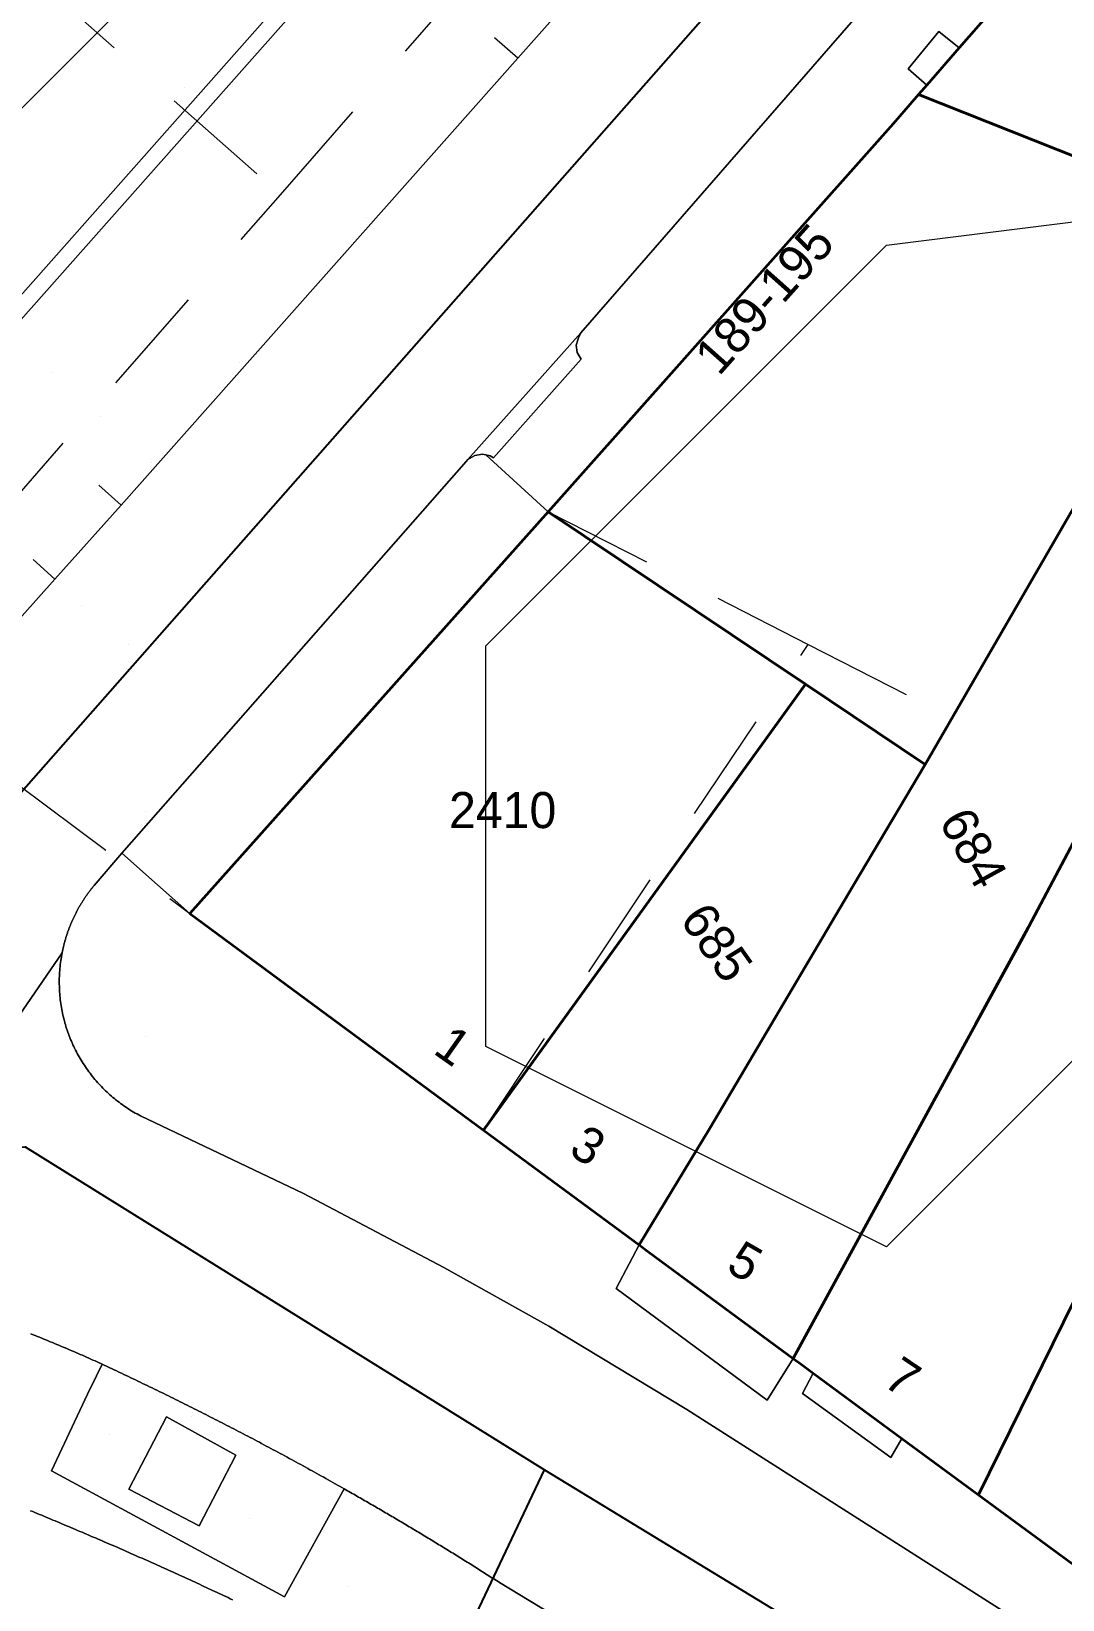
# Model space of a CAD drawing. Header units: metres. Extents: x 0 to 105485, y 0 to 425721.
# Drawn here: x 105251.16 to 105276.9, y 425633.7 to 425672.83 of the extents above; entities that cross this region are included whole.
import ezdxf
from ezdxf.enums import TextEntityAlignment as Align

# ---------------------------------------------------------------- set-up
doc = ezdxf.new("R2010")
doc.units = ezdxf.units.M
doc.header["$MEASUREMENT"] = 0
doc.linetypes.add('KG-PERCEEL-SO', pattern=[19, 5.5, -4, 5.5, -4])
for name, color, linetype, lineweight in [('B-XX-GK-KADEMUUR-G', 150, 'Continuous', 18), ('B-XX-GR-BEPLANTING_CULTUUR_VASTE PLANTENVAK-G', 90, 'Continuous', 18), ('B-XX-GR-BOOM-G', 90, 'Continuous', 13), ('B-XX-GR-STRUIK-G', 90, 'Continuous', 13), ('B-XX-IE-AFVAL APART PLAATS-G', 7, 'Continuous', 18), ('B-XX-IE-MEUBILAIR-G', 7, 'Continuous', 18), ('B-XX-IE-MEUBILAIR_WATERWEGMEUBILAIR-G', 150, 'Continuous', 18), ('B-XX-KG-GRENS_PERCEEL-G', 150, 'KG-PERCEEL-SO', 18), ('B-XX-KG-GRENS_PERCEEL-T', 150, 'KG-PERCEEL-SO', 18), ('B-XX-OG-BEBOUWING-G', 7, 'Continuous', 35), ('B-XX-OG-BEBOUWING_HUISNUMMER-T', 7, 'Continuous', 18), ('B-XX-OG-BEBOUWING_TRAP-G', 7, 'Continuous', 18), ('B-XX-OG-GRENS-G', 7, 'Continuous', 18), ('B-XX-OG-WATER_HAVEN-G', 170, 'Continuous', 18), ('B-XX-VH-GESLOTENVERHARDING-G', 10, 'Continuous', 18), ('B-XX-VH-GESLOTENVERHARDING_BETON-G', 10, 'Continuous', 18), ('B-XX-VH-OPENVERHARDING-G', 90, 'Continuous', 18), ('B-XX-VH-OPENVERHARDING_SIERBESTRATING-G', 90, 'Continuous', 18), ('B-XX-VW-MARKERING-G', 7, 'Continuous', 18)]:
    doc.layers.add(name, color=color, linetype=linetype, lineweight=lineweight)
doc.layers.add('GIS-WEGVAKKEN', color=2, linetype='Continuous')

msp = doc.modelspace()

# ---------------------------------------------------------------- linework, layer by layer
at = {"layer": 'B-XX-GK-KADEMUUR-G', "ltscale": 0.5}
msp.add_lwpolyline([(105289.9330904716, 425710), (105282.355, 425701.46), (105280.942, 425700), (105258.198, 425674.485), (105256.995, 425673.131), (105244.569, 425659.112), (105244.325, 425658.614), (105244.661, 425658.39), (105244.819, 425658.712), (105244.904, 425658.887), (105246.421, 425660.598), (105249.522, 425664.097), (105259.66, 425675.52), (105281.234, 425699.727), (105282.075, 425700.596), (105282.648, 425701.188), (105284.408, 425703.172), (105290.4667001304, 425710)], close=True, dxfattribs=at)
at = {"layer": 'B-XX-GR-BEPLANTING_CULTUUR_VASTE PLANTENVAK-G', "ltscale": 0.5}
for points in [[(105266.629, 425631.827), (105262.844, 425634.124), (105262.844, 425634.124), (105262.8054781278, 425634.1486658605), (105262.7669428269, 425634.1733107363), (105262.7283941089, 425634.19793462), (105262.689831985, 425634.2225375043), (105262.6512564668, 425634.2471193819), (105262.6126675657, 425634.2716802455), (105262.5740652931, 425634.296220088), (105262.5354496605, 425634.3207389018), (105262.4968206794, 425634.3452366799), (105262.4581783612, 425634.3697134149), (105262.4195227173, 425634.3941690995), (105262.3808537593, 425634.4186037265), (105262.3421714986, 425634.4430172887), (105262.3034759467, 425634.4674097789), (105262.264767115, 425634.4917811897), (105262.2260450151, 425634.516131514), (105262.1873096585, 425634.5404607445), (105262.1485610565, 425634.564768874), (105262.1097992208, 425634.5890558953), (105262.0710241628, 425634.6133218013), (105262.032235894, 425634.6375665845), (105261.9934344259, 425634.6617902381), (105261.9546197701, 425634.6859927546), (105261.915791938, 425634.710174127), (105261.8769509412, 425634.734334348), (105261.8380967912, 425634.7584734105), (105261.7992294996, 425634.7825913074), (105261.7603490777, 425634.8066880315), (105261.7214555372, 425634.8307635755), (105261.6825488897, 425634.8548179326), (105261.6436291466, 425634.8788510953), (105261.6046963196, 425634.9028630567), (105261.56575042, 425634.9268538096), (105261.5267914596, 425634.9508233469), (105261.4878194499, 425634.9747716614), (105261.4488344024, 425634.9986987461), (105261.4098363287, 425635.0226045939), (105261.3708252403, 425635.0464891977), (105261.3318011489, 425635.0703525504), (105261.292764066, 425635.0941946449), (105261.2537140032, 425635.1180154741), (105261.214650972, 425635.1418150311), (105261.1755749841, 425635.1655933086), (105261.1364860511, 425635.1893502998), (105261.0973841845, 425635.2130859974), (105261.058269396, 425635.2368003945), (105261.0191416971, 425635.2604934841), (105260.9800010994, 425635.284165259), (105260.9408476147, 425635.3078157125), (105260.9016812544, 425635.3314448372), (105260.8625020303, 425635.3550526263), (105260.8233099538, 425635.3786390728), (105260.7841050368, 425635.4022041697), (105260.7448872906, 425635.4257479099), (105260.7056567272, 425635.4492702865), (105260.666413358, 425635.4727712926), (105260.6271571946, 425635.496250921), (105260.5878882488, 425635.519709165), (105260.5486065322, 425635.5431460175), (105260.5093120565, 425635.5665614715), (105260.4700048332, 425635.5899555202), (105260.4306848741, 425635.6133281565), (105260.3913521908, 425635.6366793736), (105260.3520067951, 425635.6600091645), (105260.3126486984, 425635.6833175223), (105260.2732779127, 425635.7066044401), (105260.2338944494, 425635.729869911), (105260.1944983204, 425635.7531139281), (105260.1550895372, 425635.7763364843), (105260.1156681116, 425635.7995375731), (105260.0762340553, 425635.8227171873), (105260.03678738, 425635.8458753202), (105259.9973280973, 425635.8690119648), (105259.957856219, 425635.8921271143), (105259.9183717568, 425635.9152207619), (105259.8788747224, 425635.9382929007), (105259.8393651276, 425635.9613435238), (105259.7998429839, 425635.9843726244), (105259.7603083033, 425636.0073801957), (105259.7207610973, 425636.0303662309), (105259.6812013777, 425636.053330723), (105259.6416291563, 425636.0762736654), (105259.6020444448, 425636.0991950512), (105259.5624472549, 425636.1220948737), (105259.5228375984, 425636.1449731259), (105259.4832154871, 425636.1678298013), (105259.4435809326, 425636.1906648928), (105259.4039339468, 425636.2134783939), (105259.3642745414, 425636.2362702975), (105259.3246027282, 425636.2590405973), (105259.2849185189, 425636.2817892862), (105259.2452219254, 425636.3045163575), (105259.2055129593, 425636.3272218045), (105259.1657916325, 425636.3499056206), (105259.1260579567, 425636.3725677988), (105259.0863119438, 425636.3952083326), (105259.0465536055, 425636.4178272152), (105259.0067829536, 425636.4404244399), (105258.967, 425636.463), (105258.967, 425636.463), (105257.478, 425633.772), (105251.663, 425636.91), (105252.557, 425638.826), (105252.558, 425638.828), (105252.784, 425639.283), (105252.928, 425639.572), (105252.907, 425639.582), (105252.907, 425639.582), (105252.854252398, 425639.6060414774), (105252.8014660595, 425639.6299977839), (105252.7486411221, 425639.6538688571), (105252.6957777234, 425639.677654635), (105252.6428760011, 425639.7013550555), (105252.5899360931, 425639.7249700568), (105252.5369581372, 425639.7484995775), (105252.4839422715, 425639.7719435562), (105252.4308886341, 425639.7953019319), (105252.3777973633, 425639.8185746437), (105252.3246685973, 425639.8417616309), (105252.2715024746, 425639.8648628332), (105252.2182991337, 425639.8878781903), (105252.1650587131, 425639.9108076425), (105252.1117813517, 425639.9336511297), (105252.0584671882, 425639.9564085926), (105252.0051163614, 425639.9790799719), (105251.9517290105, 425640.0016652085), (105251.8983052745, 425640.0241642435), (105251.8448452925, 425640.0465770185), (105251.7913492039, 425640.0689034749), (105251.737817148, 425640.0911435545), (105251.6842492643, 425640.1132971995), (105251.6306456923, 425640.1353643521), (105251.5770065718, 425640.1573449549), (105251.5233320424, 425640.1792389505), (105251.469622244, 425640.201046282), (105251.4158773164, 425640.2227668925), (105251.3620973999, 425640.2444007255), (105251.3082826344, 425640.2659477245), (105251.2544331601, 425640.2874078334), (105251.2005491174, 425640.3087809963), (105251.1466306467, 425640.3300671576)], [(105251.1369544963, 425635.9184376069), (105251.1931012375, 425635.8953712438), (105251.249231171, 425635.8722640105), (105251.3053442669, 425635.8491159194), (105251.3614404955, 425635.8259269826), (105251.4175198272, 425635.8026972125), (105251.4735822321, 425635.7794266214), (105251.5296276806, 425635.7561152216), (105251.585656143, 425635.7327630254), (105251.6416675895, 425635.7093700454), (105251.6976619905, 425635.6859362937), (105251.7536393162, 425635.662461783), (105251.8095995372, 425635.6389465256), (105251.8655426236, 425635.6153905339), (105251.9214685457, 425635.5917938205), (105251.9773772741, 425635.5681563979), (105252.033268779, 425635.5444782785), (105252.0891430309, 425635.5207594751), (105252.145, 425635.497), (105252.145, 425635.497), (105252.2007580129, 425635.4735596375), (105252.2565016419, 425635.4500850891), (105252.3122308659, 425635.4265763634), (105252.367945664, 425635.4030334691), (105252.4236460154, 425635.3794564154), (105252.4793318988, 425635.355845211), (105252.5350032936, 425635.3321998647), (105252.5906601787, 425635.3085203855), (105252.6463025333, 425635.2848067823), (105252.7019303363, 425635.2610590639), (105252.7575435669, 425635.2372772394), (105252.8131422042, 425635.2134613177), (105252.8687262273, 425635.1896113076), (105252.9242956152, 425635.1657272183), (105252.979850347, 425635.1418090586), (105253.035390402, 425635.1178568375), (105253.0909157591, 425635.0938705641), (105253.1464263976, 425635.0698502474), (105253.2019222965, 425635.0457958964), (105253.257403435, 425635.0217075202), (105253.3128697922, 425634.9975851278), (105253.3683213472, 425634.9734287282), (105253.4237580793, 425634.9492383306), (105253.4791799675, 425634.9250139442), (105253.5345869911, 425634.9007555778), (105253.5899791291, 425634.8764632408), (105253.6453563608, 425634.8521369422), (105253.7007186654, 425634.8277766911), (105253.756066022, 425634.8033824969), (105253.8113984098, 425634.7789543684), (105253.866715808, 425634.7544923152), (105253.9220181958, 425634.7299963462), (105253.9773055525, 425634.7054664706), (105254.0325778571, 425634.6809026978), (105254.0878350891, 425634.656305037), (105254.1430772274, 425634.6316734974), (105254.1983042515, 425634.6070080883), (105254.2535161405, 425634.5823088189), (105254.3087128737, 425634.5575756985), (105254.3638944303, 425634.5328087364), (105254.4190607896, 425634.5080079421), (105254.4742119307, 425634.4831733246), (105254.5293478331, 425634.4583048935), (105254.5844684759, 425634.4334026581), (105254.6395738385, 425634.4084666277), (105254.6946639001, 425634.3834968116), (105254.7497386399, 425634.3584932194), (105254.8047980374, 425634.3334558603), (105254.8598420717, 425634.3083847438), (105254.9148707222, 425634.2832798794), (105254.9698839683, 425634.2581412764), (105255.0248817891, 425634.2329689443), (105255.0798641641, 425634.2077628927), (105255.1348310725, 425634.182523131), (105255.1897824937, 425634.1572496685), (105255.244718407, 425634.1319425149), (105255.2996387918, 425634.1066016797), (105255.3545436275, 425634.0812271724), (105255.4094328933, 425634.0558190026), (105255.4643065686, 425634.0303771797), (105255.5191646329, 425634.0049017134), (105255.5740070654, 425633.9793926132), (105255.6288338456, 425633.9538498888), (105255.6836449528, 425633.9282735497), (105255.7384403665, 425633.9026636056), (105255.793220066, 425633.877020066), (105255.8479840307, 425633.8513429407), (105255.90273224, 425633.8256322392), (105255.9574646734, 425633.7998879713), (105256.0121813104, 425633.7741101467), (105256.0668821301, 425633.7482987749), (105256.1215671122, 425633.7224538658), (105256.1762362361, 425633.696575429)]]:
    msp.add_lwpolyline(points, dxfattribs=at)
at = {"layer": 'B-XX-GR-BOOM-G', "color": 0, "true_color": 0x604a38}
msp.add_polyline3d([(105259.068, 425634.022, 2.625517683384031), (105259.068, 425634.022, 5.42551768338403)], dxfattribs=at)
at = {"layer": 'B-XX-GR-STRUIK-G', "ltscale": 0.5}
msp.add_lwpolyline([(105270.674, 425639.348), (105270.403, 425638.841), (105272.609, 425637.242), (105272.884, 425637.721)], close=True, dxfattribs=at)
at = {"layer": 'B-XX-IE-AFVAL APART PLAATS-G', "color": 0, "true_color": 0x604a38}
for points in [[(105253.1, 425637.831, 2.673328623469302), (105253.1, 425637.831, 4.173328623469303)], [(105256.599, 425635.734, 2.643743861964212), (105256.599, 425635.734, 4.143743861964212)]]:
    msp.add_polyline3d(points, dxfattribs=at)
at = {"layer": 'B-XX-IE-MEUBILAIR-G', "color": 0, "true_color": 0x604a38}
for points in [[(105262.649, 425671.703, 2.532031555658448), (105262.649, 425671.703, 5.532031555658448)], [(105261.706, 425670.617, 2.510496952041275), (105261.706, 425670.617, 5.510496952041276)], [(105260.596, 425669.337, 2.511191893973801), (105260.596, 425669.337, 5.511191893973801)], [(105270.839, 425668.607, 2.622621952645672), (105270.839, 425668.607, 4.122621952645672)], [(105259.524, 425668.187, 2.512731505262627), (105259.524, 425668.187, 5.512731505262627)], [(105258.516, 425666.983, 2.516273693729103), (105258.516, 425666.983, 5.516273693729103)], [(105257.426, 425665.797, 2.524992562508705), (105257.426, 425665.797, 5.524992562508705)], [(105256.365, 425664.564, 2.51632738053935), (105256.365, 425664.564, 5.51632738053935)], [(105251.666, 425664.318, 2.467602035316652), (105251.666, 425664.318, 5.467602035316652)], [(105255.315, 425663.37, 2.52488719242031), (105255.315, 425663.37, 5.52488719242031)], [(105252.891, 425663.231, 2.513817956887622), (105252.891, 425663.231, 5.513817956887623)], [(105254.165, 425662.07, 2.551731436665693), (105254.165, 425662.07, 5.551731436665692)], [(105261.855, 425661.926, 2.523812154567681), (105261.855, 425661.926, 4.023812154567681)], [(105252.411, 425658.514, 2.596123711131101), (105252.411, 425658.514, 4.096123711131101)], [(105253.586, 425657.538, 2.577565983057744), (105253.586, 425657.538, 4.077565983057744)], [(105254.013, 425653.356, 2.57387369863204), (105254.013, 425653.356, 4.07387369863204)], [(105253.5, 425652.402, 2.581084570010453), (105253.5, 425652.402, 4.081084570010454)], [(105254.005, 425647.75, 2.599573831955661), (105254.005, 425647.75, 4.099573831955661)], [(105257.7, 425643.966, 2.504227653678706), (105257.7, 425643.966, 4.004227653678706)], [(105252.717, 425639.21, 2.671740595338803), (105252.717, 425639.21, 5.671740595338804)], [(105255.151, 425638.261, 2.602848932492547), (105255.151, 425638.261, 4.102848932492547)], [(105270.2, 425636.713, 2.484039722410246), (105270.2, 425636.713, 3.984039722410246)], [(105258.516, 425635.859, 2.603185115604429), (105258.516, 425635.859, 5.603185115604429)]]:
    msp.add_polyline3d(points, dxfattribs=at)
at = {"layer": 'B-XX-IE-MEUBILAIR_WATERWEGMEUBILAIR-G', "color": 0, "true_color": 0x604a38}
for points in [[(105256.311, 425671.82, 2.384455824131441), (105256.311, 425671.82, 3.884455824131441)], [(105254.974, 425671.422, 2.40457537930501), (105254.974, 425671.422, 3.90457537930501)]]:
    msp.add_polyline3d(points, dxfattribs=at)
at = {"layer": 'B-XX-KG-GRENS_PERCEEL-G', "ltscale": 0.5, "flags": 128}
for points in [[(105261.321, 425673.276), (105249.868, 425683.417), (105245.781, 425679.003), (105257.374, 425668.757)], [(105264.06, 425660.847), (105271.46, 425669.146), (105276.181, 425674.552), (105282.257, 425681.341)], [(105257.374, 425668.757), (105261.321, 425673.276)], [(105247.02, 425656.904), (105257.374, 425668.757)], [(105274.148, 425655.698), (105279.857, 425665.583), (105281.203, 425664.939)], [(105270.171, 425639.718), (105278.165, 425654.431), (105283.206, 425664.002)], [(105274.795, 425636.315), (105282.208, 425651.368), (105287.275, 425661.594)], [(105255.115, 425650.817), (105264.06, 425660.847)], [(105264.06, 425660.847), (105270.547, 425657.536)], [(105262.444, 425645.414), (105267.067, 425652.36), (105270.547, 425657.536)], [(105270.547, 425657.536), (105274.148, 425655.698)], [(105247.02, 425656.904), (105255.115, 425650.817)], [(105266.329, 425642.55), (105268.083, 425645.445), (105273.428, 425654.452), (105274.148, 425655.698)], [(105255.115, 425650.817), (105262.444, 425645.414)], [(105262.444, 425645.414), (105266.329, 425642.55)], [(105266.329, 425642.55), (105270.171, 425639.718)], [(105270.171, 425639.718), (105272.732, 425637.83), (105274.795, 425636.315)], [(105274.795, 425636.315), (105279.647, 425632.753)]]:
    msp.add_lwpolyline(points, dxfattribs=at)
at = {"layer": 'B-XX-OG-BEBOUWING-G', "ltscale": 0.5}
for points in [[(105295.909, 425676.257), (105282.257, 425681.341), (105276.181, 425674.552), (105274.316, 425672.417), (105273.51, 425671.493), (105273.304, 425671.257), (105282.521, 425667.6), (105293.933, 425663.079), (105297.38, 425661.712), (105299.691, 425667.545), (105306.738, 425664.753), (105303.908, 425657.609), (105293.251, 425661.832), (105292.996, 425661.136), (105288.183, 425663.508), (105287.275, 425661.594), (105292.031, 425659.103), (105290.352, 425655.548), (105297.356, 425652.536), (105304.114, 425649.108), (105308.348, 425647.203), (105315.623, 425668.916)], [(105273.304, 425671.257), (105272.666, 425670.527), (105264.06, 425660.847), (105270.476, 425656.543), (105273.463, 425654.539), (105279.857, 425665.583), (105281.203, 425664.939), (105282.521, 425667.6)], [(105282.208, 425651.368), (105287.275, 425661.594), (105288.183, 425663.508), (105288.446, 425664.016), (105284.201, 425666.006), (105283.206, 425664.002), (105275.905, 425650.214), (105270.171, 425639.718), (105270.369, 425639.572), (105270.674, 425639.348), (105272.884, 425637.721), (105274.795, 425636.315)], [(105270.171, 425639.718), (105275.905, 425650.214), (105283.206, 425664.002), (105281.203, 425664.939), (105279.857, 425665.583), (105273.463, 425654.539), (105271.679, 425651.523), (105268.083, 425645.445), (105266.329, 425642.55), (105266.573, 425642.37)], [(105270.476, 425656.543), (105264.06, 425660.847), (105255.115, 425650.817), (105262.444, 425645.414)], [(105262.444, 425645.414), (105266.329, 425642.55), (105268.083, 425645.445), (105271.679, 425651.523), (105273.463, 425654.539), (105270.476, 425656.543)], [(105284.511, 425642.9), (105284.452, 425642.93), (105287.202, 425648.879), (105282.208, 425651.368), (105274.795, 425636.315), (105279.647, 425632.753)]]:
    msp.add_lwpolyline(points, close=True, dxfattribs=at)
at = {"layer": 'B-XX-OG-BEBOUWING_TRAP-G', "ltscale": 0.5}
msp.add_lwpolyline([(105273.51, 425671.493), (105274.316, 425672.417), (105273.812, 425672.828), (105273.045, 425671.899)], close=True, dxfattribs=at)
at = {"layer": 'B-XX-OG-GRENS-G'}
for points in [[(105282.5, 425707.5, 2.338525056838989), (105277.5, 425702.5, 0.9482744932174683), (105267.5, 425692.5, 1.976018786430359), (105262.5, 425682.5, 2.065918684005737), (105257.5, 425677.5, 1.333244800567627), (105252.5, 425672.5, 1.452855467796326), (105247.5, 425667.5, 0.946174144744873), (105232.5, 425667.5, 0.7725734710693359), (105227.5, 425672.5, 1.657380223274231), (105222.5, 425677.5, 0.4754563271999359), (105217.5, 425682.5, 0.4130195379257202), (105207.5, 425692.5, 0.3814249932765961), (105202.5, 425702.5, 2.294182300567627)], [(105312.5, 425672.5, 2.707857847213745), (105302.5, 425667.5, 2.751189947128296), (105297.5, 425667.5, 2.661532640457153), (105287.5, 425662.5, 2.693252801895142), (105282.5, 425657.5, 2.771274328231812), (105282.5, 425652.5, 2.674670696258545), (105272.5, 425642.5, 2.78600001335144), (105262.5, 425647.5, 2.763679504394531), (105262.5, 425657.5, 2.643766164779663), (105272.5, 425667.5, 2.6557776927948)]]:
    msp.add_polyline3d(points, close=True, dxfattribs=at)
at = {"layer": 'B-XX-OG-WATER_HAVEN-G', "ltscale": 0.5}
msp.add_lwpolyline([(105249.686, 425609.76), (105245.054, 425616.057), (105238.038, 425625.683), (105237.89, 425625.923), (105238.105, 425627.905), (105238.551, 425632.317), (105238.657, 425633.52), (105239.162, 425639.041), (105239.197, 425639.371), (105239.607, 425642.104), (105238.56, 425642.225), (105238.566, 425642.296), (105238.636, 425643.07), (105239.73, 425642.926), (105240.691, 425649.493), (105241.384, 425654.234), (105241.452, 425654.699), (105244.325, 425658.614), (105244.569, 425659.112), (105256.995, 425673.131), (105258.198, 425674.485), (105280.942, 425700)], dxfattribs=at)
at = {"layer": 'B-XX-VH-GESLOTENVERHARDING-G', "ltscale": 0.5}
for points in [[(105252.928, 425639.572), (105252.784, 425639.283), (105252.558, 425638.828), (105252.557, 425638.826), (105251.663, 425636.91), (105257.478, 425633.772), (105258.967, 425636.463), (105258.967, 425636.463), (105258.9101906031, 425636.495184592), (105258.853356198, 425636.5273250018), (105258.796496819, 425636.5594212098), (105258.7396125007, 425636.5914731967), (105258.6827032773, 425636.6234809433), (105258.6257691833, 425636.6554444299), (105258.568810253, 425636.6873636374), (105258.511826521, 425636.7192385464), (105258.4548180216, 425636.7510691378), (105258.3977847894, 425636.7828553921), (105258.3407268588, 425636.8145972902), (105258.2836442644, 425636.846294813), (105258.2265370405, 425636.8779479413), (105258.1694052218, 425636.9095566559), (105258.1122488428, 425636.9411209376), (105258.0550679381, 425636.9726407676), (105257.9978625422, 425637.0041161265), (105257.9406326897, 425637.0355469956), (105257.8833784153, 425637.0669333556), (105257.8260997534, 425637.0982751877), (105257.7687967389, 425637.1295724729), (105257.7114694062, 425637.1608251924), (105257.6541177901, 425637.1920333271), (105257.5967419252, 425637.2231968582), (105257.5393418463, 425637.254315767), (105257.481917588, 425637.2853900345), (105257.424469185, 425637.3164196419), (105257.3669966722, 425637.3474045707), (105257.3095000841, 425637.3783448019), (105257.2519794557, 425637.4092403168), (105257.1944348216, 425637.4400910969), (105257.1368662167, 425637.4708971235), (105257.0792736757, 425637.5016583779), (105257.0216572336, 425637.5323748415), (105256.9640169251, 425637.5630464957), (105256.906352785, 425637.5936733221), (105256.8486648483, 425637.6242553021), (105256.7909531498, 425637.6547924171), (105256.7332177244, 425637.6852846489), (105256.675458607, 425637.7157319788), (105256.6176758325, 425637.7461343885), (105256.5598694359, 425637.7764918597), (105256.5020394521, 425637.8068043739), (105256.4441859161, 425637.8370719128), (105256.3863088629, 425637.8672944583), (105256.3284083274, 425637.8974719918), (105256.2704843446, 425637.9276044953), (105256.2125369497, 425637.9576919505), (105256.1545661776, 425637.9877343392), (105256.0965720632, 425638.0177316433), (105256.0385546419, 425638.0476838446), (105255.9805139485, 425638.0775909249), (105255.9224500183, 425638.1074528663), (105255.8643628862, 425638.1372696507), (105255.8062525874, 425638.1670412601), (105255.7481191571, 425638.1967676763), (105255.6899626304, 425638.2264488815), (105255.6317830425, 425638.2560848577), (105255.5735804285, 425638.2856755871), (105255.5153548236, 425638.3152210517), (105255.457106263, 425638.3447212337), (105255.398834782, 425638.3741761151), (105255.3405404157, 425638.4035856783), (105255.2822231995, 425638.4329499053), (105255.2238831685, 425638.4622687786), (105255.1655203581, 425638.4915422803), (105255.1071348035, 425638.5207703928), (105255.04872654, 425638.5499530983), (105254.990295603, 425638.5790903793), (105254.9318420278, 425638.6081822181), (105254.8733658497, 425638.6372285971), (105254.814867104, 425638.6662294988), (105254.7563458262, 425638.6951849057), (105254.6978020516, 425638.7240948001), (105254.6392358156, 425638.7529591647), (105254.5806471536, 425638.7817779821), (105254.5220361011, 425638.8105512346), (105254.4634026935, 425638.8392789051), (105254.4047469662, 425638.8679609761), (105254.3460689547, 425638.8965974303), (105254.2873686944, 425638.9251882503), (105254.2286462209, 425638.9537334189), (105254.1699015697, 425638.9822329187), (105254.1111347762, 425639.0106867327), (105254.0523458761, 425639.0390948435), (105253.9935349048, 425639.0674572341), (105253.9347018979, 425639.0957738872), (105253.875846891, 425639.1240447858), (105253.8169699197, 425639.1522699127), (105253.7580710195, 425639.1804492509), (105253.6991502261, 425639.2085827833), (105253.640207575, 425639.2366704929), (105253.581243102, 425639.2647123629), (105253.5222568427, 425639.292708376), (105253.4632488328, 425639.3206585155), (105253.4042191078, 425639.3485627646), (105253.3451677036, 425639.3764211062), (105253.2860946557, 425639.4042335237), (105253.227, 425639.432), (105253.227, 425639.432)], [(105255.348, 425635.543), (105253.591, 425636.455), (105254.53, 425638.262), (105256.261, 425637.301)]]:
    msp.add_lwpolyline(points, close=True, dxfattribs=at)
at = {"layer": 'B-XX-VH-GESLOTENVERHARDING_BETON-G', "ltscale": 0.5}
for points in [[(105266.573, 425642.37), (105266.329, 425642.55), (105265.751, 425641.465), (105269.527, 425638.678), (105270.171, 425639.718)], [(105255.348, 425635.543), (105256.261, 425637.301), (105254.53, 425638.262), (105253.591, 425636.455)]]:
    msp.add_lwpolyline(points, close=True, dxfattribs=at)
at = {"layer": 'B-XX-VH-OPENVERHARDING-G', "ltscale": 0.5}
for points in [[(105281.234, 425699.727), (105259.66, 425675.52), (105249.522, 425664.097), (105246.421, 425660.598), (105244.904, 425658.887), (105244.819, 425658.712), (105245.309, 425658.269), (105248.197, 425655.663), (105248.272, 425655.494), (105248.269, 425655.311), (105248.194, 425655.155), (105250.109, 425657.334), (105251.747, 425659.164), (105253.396, 425661.007), (105263.302, 425672.164), (105264.89, 425673.96), (105266.586, 425675.877), (105268.141, 425677.636), (105269.809, 425679.522), (105271.502, 425681.437), (105273.194, 425683.35), (105274.791, 425685.156), (105276.452, 425687.033), (105278.11, 425688.909)], [(105264.89, 425673.96), (105263.302, 425672.164), (105253.396, 425661.007), (105251.747, 425659.164), (105250.109, 425657.334)], [(105246.428, 425641.834), (105251.926, 425649.836), (105251.926, 425649.836), (105251.929680294, 425649.8546963126), (105251.9334556088, 425649.8733736697), (105251.9373258468, 425649.8920315883), (105251.941290908, 425649.9106695861), (105251.9453506898, 425649.9292871811), (105251.9495050872, 425649.9478838918), (105251.9537539928, 425649.9664592376), (105251.9580972968, 425649.9850127381), (105251.9625348869, 425650.0035439135), (105251.9670666483, 425650.0220522849), (105251.9716924638, 425650.0405373735), (105251.9764122139, 425650.0589987014), (105251.9812257765, 425650.0774357913), (105251.9861330272, 425650.0958481666), (105251.991133839, 425650.114235351), (105251.9962280827, 425650.1325968691), (105252.0014156265, 425650.1509322464), (105252.0066963364, 425650.1692410086), (105252.0120700757, 425650.1875226824), (105252.0175367056, 425650.205776795), (105252.0230960846, 425650.2240028745), (105252.0287480692, 425650.2422004496), (105252.034492513, 425650.2603690499), (105252.0403292676, 425650.2785082055), (105252.0462581821, 425650.2966174474), (105252.0522791031, 425650.3146963074), (105252.058391875, 425650.3327443181), (105252.0645963398, 425650.3507610128), (105252.070892337, 425650.3687459256), (105252.0772797038, 425650.3866985915), (105252.083758275, 425650.4046185465), (105252.0903278833, 425650.422505327), (105252.0969883586, 425650.4403584707), (105252.1037395288, 425650.4581775158), (105252.1105812193, 425650.4759620018), (105252.1175132532, 425650.4937114686), (105252.1245354514, 425650.5114254575), (105252.1316476322, 425650.5291035105), (105252.1388496116, 425650.5467451703), (105252.1461412036, 425650.5643499809), (105252.1535222196, 425650.5819174871), (105252.1609924687, 425650.5994472346), (105252.1685517578, 425650.6169387702), (105252.1761998914, 425650.6343916417), (105252.1839366718, 425650.6518053977), (105252.191761899, 425650.669179588), (105252.1996753705, 425650.6865137634), (105252.2076768818, 425650.7038074758), (105252.2157662261, 425650.7210602778), (105252.2239431941, 425650.7382717236), (105252.2322075744, 425650.755441368), (105252.2405591534, 425650.772568767), (105252.248997715, 425650.7896534779), (105252.2575230412, 425650.8066950589), (105252.2661349114, 425650.8236930695), (105252.274833103, 425650.8406470699), (105252.2836173912, 425650.857556622), (105252.2924875487, 425650.8744212885), (105252.3014433463, 425650.8912406333), (105252.3104845524, 425650.9080142215), (105252.3196109331, 425650.9247416195), (105252.3288222525, 425650.9414223948), (105252.3381182726, 425650.9580561161), (105252.3474987528, 425650.9746423531), (105252.3569634507, 425650.9911806773), (105252.3665121215, 425651.0076706607), (105252.3761445184, 425651.0241118773), (105252.3858603922, 425651.0405039017), (105252.3956594918, 425651.0568463102), (105252.4055415638, 425651.0731386803), (105252.4155063528, 425651.0893805906), (105252.4255536009, 425651.1055716213), (105252.4356830486, 425651.1217113537), (105252.4458944337, 425651.1377993704), (105252.4561874924, 425651.1538352555), (105252.4665619585, 425651.1698185945), (105252.4770175638, 425651.1857489739), (105252.4875540378, 425651.2016259819), (105252.4981711082, 425651.2174492081), (105252.5088685005, 425651.2332182432), (105252.519645938, 425651.2489326795), (105252.5305031422, 425651.2645921108), (105252.5414398322, 425651.2801961321), (105252.5524557253, 425651.2957443401), (105252.5635505366, 425651.3112363325), (105252.5747239794, 425651.326671709), (105252.5859757646, 425651.3420500703), (105252.5973056015, 425651.357371019), (105252.6087131969, 425651.3726341587), (105252.620198256, 425651.387839095), (105252.6317604819, 425651.4029854347), (105252.6433995754, 425651.418072786), (105252.6551152358, 425651.433100759), (105252.6669071601, 425651.448068965), (105252.6787750434, 425651.4629770171), (105252.6907185788, 425651.4778245297), (105252.7027374575, 425651.4926111191), (105252.7148313688, 425651.5073364027), (105252.727, 425651.522), (105252.727, 425651.522), (105253.42, 425652.326), (105262.009, 425662.102), (105262.05, 425662.148), (105264.869, 425665.307), (105272.066, 425673.566)], [(105279.647, 425632.753), (105274.795, 425636.315), (105272.884, 425637.721), (105272.609, 425637.242), (105270.403, 425638.841), (105270.674, 425639.348), (105270.369, 425639.572), (105270.171, 425639.718), (105269.527, 425638.678), (105265.751, 425641.465), (105266.329, 425642.55), (105262.444, 425645.414), (105255.115, 425650.817), (105254.31, 425651.536), (105253.42, 425652.326), (105252.727, 425651.522), (105252.727, 425651.522), (105252.7148313688, 425651.5073364027), (105252.7027374575, 425651.4926111191), (105252.6907185788, 425651.4778245297), (105252.6787750434, 425651.4629770171), (105252.6669071601, 425651.448068965), (105252.6551152358, 425651.433100759), (105252.6433995754, 425651.418072786), (105252.6317604819, 425651.4029854347), (105252.620198256, 425651.387839095), (105252.6087131969, 425651.3726341587), (105252.5973056015, 425651.357371019), (105252.5859757646, 425651.3420500703), (105252.5747239794, 425651.326671709), (105252.5635505366, 425651.3112363325), (105252.5524557253, 425651.2957443401), (105252.5414398322, 425651.2801961321), (105252.5305031422, 425651.2645921108), (105252.519645938, 425651.2489326795), (105252.5088685005, 425651.2332182432), (105252.4981711082, 425651.2174492081), (105252.4875540378, 425651.2016259819), (105252.4770175638, 425651.1857489739), (105252.4665619585, 425651.1698185945), (105252.4561874924, 425651.1538352555), (105252.4458944337, 425651.1377993704), (105252.4356830486, 425651.1217113537), (105252.4255536009, 425651.1055716213), (105252.4155063528, 425651.0893805906), (105252.4055415638, 425651.0731386803), (105252.3956594918, 425651.0568463102), (105252.3858603922, 425651.0405039017), (105252.3761445184, 425651.0241118773), (105252.3665121215, 425651.0076706607), (105252.3569634507, 425650.9911806773), (105252.3474987528, 425650.9746423531), (105252.3381182726, 425650.9580561161), (105252.3288222525, 425650.9414223948), (105252.3196109331, 425650.9247416195), (105252.3104845524, 425650.9080142215), (105252.3014433463, 425650.8912406333), (105252.2924875487, 425650.8744212885), (105252.2836173912, 425650.857556622), (105252.274833103, 425650.8406470699), (105252.2661349114, 425650.8236930695), (105252.2575230412, 425650.8066950589), (105252.248997715, 425650.7896534779), (105252.2405591534, 425650.772568767), (105252.2322075744, 425650.755441368), (105252.2239431941, 425650.7382717236), (105252.2157662261, 425650.7210602778), (105252.2076768818, 425650.7038074758), (105252.1996753705, 425650.6865137634), (105252.191761899, 425650.669179588), (105252.1839366718, 425650.6518053977), (105252.1761998914, 425650.6343916417), (105252.1685517578, 425650.6169387702), (105252.1609924687, 425650.5994472346), (105252.1535222196, 425650.5819174871), (105252.1461412036, 425650.5643499809), (105252.1388496116, 425650.5467451703), (105252.1316476322, 425650.5291035105), (105252.1245354514, 425650.5114254575), (105252.1175132532, 425650.4937114686), (105252.1105812193, 425650.4759620018), (105252.1037395288, 425650.4581775158), (105252.0969883586, 425650.4403584707), (105252.0903278833, 425650.422505327), (105252.083758275, 425650.4046185465), (105252.0772797038, 425650.3866985915), (105252.070892337, 425650.3687459256), (105252.0645963398, 425650.3507610128), (105252.058391875, 425650.3327443181), (105252.0522791031, 425650.3146963074), (105252.0462581821, 425650.2966174474), (105252.0403292676, 425650.2785082055), (105252.034492513, 425650.2603690499), (105252.0287480692, 425650.2422004496), (105252.0230960846, 425650.2240028745), (105252.0175367056, 425650.205776795), (105252.0120700757, 425650.1875226824), (105252.0066963364, 425650.1692410086), (105252.0014156265, 425650.1509322464), (105251.9962280827, 425650.1325968691), (105251.991133839, 425650.114235351), (105251.9861330272, 425650.0958481666), (105251.9812257765, 425650.0774357913), (105251.9764122139, 425650.0589987014), (105251.9716924638, 425650.0405373735), (105251.9670666483, 425650.0220522849), (105251.9625348869, 425650.0035439135), (105251.9580972968, 425649.9850127381), (105251.9537539928, 425649.9664592376), (105251.9495050872, 425649.9478838918), (105251.9453506898, 425649.9292871811), (105251.941290908, 425649.9106695861), (105251.9373258468, 425649.8920315883), (105251.9334556088, 425649.8733736697), (105251.929680294, 425649.8546963126), (105251.926, 425649.836), (105251.926, 425649.836), (105251.9168994174, 425649.7879975194), (105251.9084224805, 425649.7398809911), (105251.9005706168, 425649.6916585172), (105251.8933451485, 425649.6433382175), (105251.8867472921, 425649.5949282284), (105251.8807781586, 425649.5464367013), (105251.8754387532, 425649.4978718014), (105251.8707299748, 425649.4492417062), (105251.8666526164, 425649.4005546042), (105251.8632073646, 425649.3518186935), (105251.8603947993, 425649.3030421804), (105251.8582153944, 425649.2542332781), (105251.8566695166, 425649.2054002051), (105251.8557574264, 425649.1565511842), (105251.8554792773, 425649.1076944407), (105251.8558351161, 425649.0588382013), (105251.8568248829, 425649.0099906925), (105251.8584484111, 425648.9611601395), (105251.8607054273, 425648.9123547644), (105251.8635955514, 425648.8635827854), (105251.8671182968, 425648.8148524148), (105251.8712730703, 425648.7661718581), (105251.8760591724, 425648.717549312), (105251.881475797, 425648.668992964), (105251.8875220323, 425648.6205109901), (105251.89419686, 425648.5721115539), (105251.9014991562, 425648.523802805), (105251.9094276914, 425648.4755928778), (105251.9179811305, 425648.42748989), (105251.9271580333, 425648.3795019414), (105251.9369568544, 425648.3316371124), (105251.9473759441, 425648.2839034626), (105251.9584135478, 425648.2363090296), (105251.9700678071, 425648.1888618274), (105251.9823367595, 425648.1415698454), (105251.9952183391, 425648.0944410467), (105252.008710377, 425648.0474833673), (105252.0228106012, 425648.0007047137), (105252.0375166375, 425647.9541129628), (105252.0528260097, 425647.9077159599), (105252.0687361399, 425647.8615215175), (105252.0852443492, 425647.815537414), (105252.1023478578, 425647.7697713922), (105252.1200437858, 425647.7242311585), (105252.1383291534, 425647.678924381), (105252.1572008818, 425647.6338586888), (105252.1766557932, 425647.58904167), (105252.1966906117, 425647.5444808711), (105252.2173019639, 425647.5001837954), (105252.2384863792, 425647.4561579018), (105252.2602402903, 425647.4124106035), (105252.2825600343, 425647.368949267), (105252.305441853, 425647.3257812102), (105252.3288818934, 425647.282913702), (105252.3528762087, 425647.2403539606), (105252.3774207585, 425647.1981091523), (105252.40251141, 425647.1561863904), (105252.4281439383, 425647.1145927341), (105252.4543140274, 425647.073335187), (105252.4810172705, 425647.0324206963), (105252.5082491715, 425646.9918561511), (105252.5360051448, 425646.951648382), (105252.5642805168, 425646.9118041592), (105252.5930705264, 425646.8723301918), (105252.6223703258, 425646.8332331266), (105252.6521749815, 425646.794519547), (105252.6824794749, 425646.7561959715), (105252.7132787031, 425646.7182688533), (105252.7445674801, 425646.6807445787), (105252.7763405374, 425646.6436294661), (105252.8085925249, 425646.6069297651), (105252.841318012, 425646.5706516553), (105252.8745114882, 425646.5348012453), (105252.9081673642, 425646.4993845719), (105252.942279973, 425646.4644075984), (105252.9768435706, 425646.4298762145), (105253.0118523371, 425646.3957962347), (105253.0473003775, 425646.3621733974), (105253.083181723, 425646.3290133643), (105253.1194903318, 425646.296321719), (105253.1562200902, 425646.264103966), (105253.1933648133, 425646.2323655304), (105253.2309182468, 425646.2011117564), (105253.2688740671, 425646.1703479066), (105253.3072258833, 425646.1400791611), (105253.3459672374, 425646.1103106168), (105253.3850916061, 425646.081047286), (105253.4245924014, 425646.0522940962), (105253.4644629722, 425646.0240558892), (105253.5046966048, 425645.9963374196), (105253.5452865247, 425645.9691433548), (105253.5862258971, 425645.9424782738), (105253.6275078284, 425645.9163466666), (105253.6691253676, 425645.8907529333), (105253.711071507, 425645.8657013835), (105253.7533391834, 425645.8411962354), (105253.7959212797, 425645.8172416154), (105253.8388106259, 425645.7938415568), (105253.882, 425645.771), (105253.882, 425645.771), (105257.952, 425643.836), (105261.454, 425641.989), (105264.073, 425640.522), (105267.522, 425638.44), (105291.452, 425623.187)], [(105291.452, 425623.187), (105267.522, 425638.44), (105264.073, 425640.522), (105261.454, 425641.989), (105257.952, 425643.836), (105253.882, 425645.771), (105253.882, 425645.771), (105253.8388106259, 425645.7938415568), (105253.7959212797, 425645.8172416154), (105253.7533391834, 425645.8411962354), (105253.711071507, 425645.8657013835), (105253.6691253676, 425645.8907529333), (105253.6275078284, 425645.9163466666), (105253.5862258971, 425645.9424782738), (105253.5452865247, 425645.9691433548), (105253.5046966048, 425645.9963374196), (105253.4644629722, 425646.0240558892), (105253.4245924014, 425646.0522940962), (105253.3850916061, 425646.081047286), (105253.3459672374, 425646.1103106168), (105253.3072258833, 425646.1400791611), (105253.2688740671, 425646.1703479066), (105253.2309182468, 425646.2011117564), (105253.1933648133, 425646.2323655304), (105253.1562200902, 425646.264103966), (105253.1194903318, 425646.296321719), (105253.083181723, 425646.3290133643), (105253.0473003775, 425646.3621733974), (105253.0118523371, 425646.3957962347), (105252.9768435706, 425646.4298762145), (105252.942279973, 425646.4644075984), (105252.9081673642, 425646.4993845719), (105252.8745114882, 425646.5348012453), (105252.841318012, 425646.5706516553), (105252.8085925249, 425646.6069297651), (105252.7763405374, 425646.6436294661), (105252.7445674801, 425646.6807445787), (105252.7132787031, 425646.7182688533), (105252.6824794749, 425646.7561959715), (105252.6521749815, 425646.794519547), (105252.6223703258, 425646.8332331266), (105252.5930705264, 425646.8723301918), (105252.5642805168, 425646.9118041592), (105252.5360051448, 425646.951648382), (105252.5082491715, 425646.9918561511), (105252.4810172705, 425647.0324206963), (105252.4543140274, 425647.073335187), (105252.4281439383, 425647.1145927341), (105252.40251141, 425647.1561863904), (105252.3774207585, 425647.1981091523), (105252.3528762087, 425647.2403539606), (105252.3288818934, 425647.282913702), (105252.305441853, 425647.3257812102), (105252.2825600343, 425647.368949267), (105252.2602402903, 425647.4124106035), (105252.2384863792, 425647.4561579018), (105252.2173019639, 425647.5001837954), (105252.1966906117, 425647.5444808711), (105252.1766557932, 425647.58904167), (105252.1572008818, 425647.6338586888), (105252.1383291534, 425647.678924381), (105252.1200437858, 425647.7242311585), (105252.1023478578, 425647.7697713922), (105252.0852443492, 425647.815537414), (105252.0687361399, 425647.8615215175), (105252.0528260097, 425647.9077159599), (105252.0375166375, 425647.9541129628), (105252.0228106012, 425648.0007047137), (105252.008710377, 425648.0474833673), (105251.9952183391, 425648.0944410467), (105251.9823367595, 425648.1415698454), (105251.9700678071, 425648.1888618274), (105251.9584135478, 425648.2363090296), (105251.9473759441, 425648.2839034626), (105251.9369568544, 425648.3316371124), (105251.9271580333, 425648.3795019414), (105251.9179811305, 425648.42748989), (105251.9094276914, 425648.4755928778), (105251.9014991562, 425648.523802805), (105251.89419686, 425648.5721115539), (105251.8875220323, 425648.6205109901), (105251.881475797, 425648.668992964), (105251.8760591724, 425648.717549312), (105251.8712730703, 425648.7661718581), (105251.8671182968, 425648.8148524148), (105251.8635955514, 425648.8635827854), (105251.8607054273, 425648.9123547644), (105251.8584484111, 425648.9611601395), (105251.8568248829, 425649.0099906925), (105251.8558351161, 425649.0588382013), (105251.8554792773, 425649.1076944407), (105251.8557574264, 425649.1565511842), (105251.8566695166, 425649.2054002051), (105251.8582153944, 425649.2542332781), (105251.8603947993, 425649.3030421804), (105251.8632073646, 425649.3518186935), (105251.8666526164, 425649.4005546042), (105251.8707299748, 425649.4492417062), (105251.8754387532, 425649.4978718014), (105251.8807781586, 425649.5464367013), (105251.8867472921, 425649.5949282284), (105251.8933451485, 425649.6433382175), (105251.9005706168, 425649.6916585172), (105251.9084224805, 425649.7398809911), (105251.9168994174, 425649.7879975194), (105251.926, 425649.836), (105251.926, 425649.836), (105246.428, 425641.834)], [(105251.1466306467, 425640.3300671576), (105251.2005491174, 425640.3087809963), (105251.2544331601, 425640.2874078334), (105251.3082826344, 425640.2659477245), (105251.3620973999, 425640.2444007255), (105251.4158773164, 425640.2227668925), (105251.469622244, 425640.201046282), (105251.5233320424, 425640.1792389505), (105251.5770065718, 425640.1573449549), (105251.6306456923, 425640.1353643521), (105251.6842492643, 425640.1132971995), (105251.737817148, 425640.0911435545), (105251.7913492039, 425640.0689034749), (105251.8448452925, 425640.0465770185), (105251.8983052745, 425640.0241642435), (105251.9517290105, 425640.0016652085), (105252.0051163614, 425639.9790799719), (105252.0584671882, 425639.9564085926), (105252.1117813517, 425639.9336511297), (105252.1650587131, 425639.9108076425), (105252.2182991337, 425639.8878781903), (105252.2715024746, 425639.8648628332), (105252.3246685973, 425639.8417616309), (105252.3777973633, 425639.8185746437), (105252.4308886341, 425639.7953019319), (105252.4839422715, 425639.7719435562), (105252.5369581372, 425639.7484995775), (105252.5899360931, 425639.7249700568), (105252.6428760011, 425639.7013550555), (105252.6957777234, 425639.677654635), (105252.7486411221, 425639.6538688571), (105252.8014660595, 425639.6299977839), (105252.854252398, 425639.6060414774), (105252.907, 425639.582), (105252.907, 425639.582), (105252.928, 425639.572), (105253.227, 425639.432), (105253.227, 425639.432), (105253.2860946557, 425639.4042335237), (105253.3451677036, 425639.3764211062), (105253.4042191078, 425639.3485627646), (105253.4632488328, 425639.3206585155), (105253.5222568427, 425639.292708376), (105253.581243102, 425639.2647123629), (105253.640207575, 425639.2366704929), (105253.6991502261, 425639.2085827833), (105253.7580710195, 425639.1804492509), (105253.8169699197, 425639.1522699127), (105253.875846891, 425639.1240447858), (105253.9347018979, 425639.0957738872), (105253.9935349048, 425639.0674572341), (105254.0523458761, 425639.0390948435), (105254.1111347762, 425639.0106867327), (105254.1699015697, 425638.9822329187), (105254.2286462209, 425638.9537334189), (105254.2873686944, 425638.9251882503), (105254.3460689547, 425638.8965974303), (105254.4047469662, 425638.8679609761), (105254.4634026935, 425638.8392789051), (105254.5220361011, 425638.8105512346), (105254.5806471536, 425638.7817779821), (105254.6392358156, 425638.7529591647), (105254.6978020516, 425638.7240948001), (105254.7563458262, 425638.6951849057), (105254.814867104, 425638.6662294988), (105254.8733658497, 425638.6372285971), (105254.9318420278, 425638.6081822181), (105254.990295603, 425638.5790903793), (105255.04872654, 425638.5499530983), (105255.1071348035, 425638.5207703928), (105255.1655203581, 425638.4915422803), (105255.2238831685, 425638.4622687786), (105255.2822231995, 425638.4329499053), (105255.3405404157, 425638.4035856783), (105255.398834782, 425638.3741761151), (105255.457106263, 425638.3447212337), (105255.5153548236, 425638.3152210517), (105255.5735804285, 425638.2856755871), (105255.6317830425, 425638.2560848577), (105255.6899626304, 425638.2264488815), (105255.7481191571, 425638.1967676763), (105255.8062525874, 425638.1670412601), (105255.8643628862, 425638.1372696507), (105255.9224500183, 425638.1074528663), (105255.9805139485, 425638.0775909249), (105256.0385546419, 425638.0476838446), (105256.0965720632, 425638.0177316433), (105256.1545661776, 425637.9877343392), (105256.2125369497, 425637.9576919505), (105256.2704843446, 425637.9276044953), (105256.3284083274, 425637.8974719918), (105256.3863088629, 425637.8672944583), (105256.4441859161, 425637.8370719128), (105256.5020394521, 425637.8068043739), (105256.5598694359, 425637.7764918597), (105256.6176758325, 425637.7461343885), (105256.675458607, 425637.7157319788), (105256.7332177244, 425637.6852846489), (105256.7909531498, 425637.6547924171), (105256.8486648483, 425637.6242553021), (105256.906352785, 425637.5936733221), (105256.9640169251, 425637.5630464957), (105257.0216572336, 425637.5323748415), (105257.0792736757, 425637.5016583779), (105257.1368662167, 425637.4708971235), (105257.1944348216, 425637.4400910969), (105257.2519794557, 425637.4092403168), (105257.3095000841, 425637.3783448019), (105257.3669966722, 425637.3474045707), (105257.424469185, 425637.3164196419), (105257.481917588, 425637.2853900345), (105257.5393418463, 425637.254315767), (105257.5967419252, 425637.2231968582), (105257.6541177901, 425637.1920333271), (105257.7114694062, 425637.1608251924), (105257.7687967389, 425637.1295724729), (105257.8260997534, 425637.0982751877), (105257.8833784153, 425637.0669333556), (105257.9406326897, 425637.0355469956), (105257.9978625422, 425637.0041161265), (105258.0550679381, 425636.9726407676), (105258.1122488428, 425636.9411209376), (105258.1694052218, 425636.9095566559), (105258.2265370405, 425636.8779479413), (105258.2836442644, 425636.846294813), (105258.3407268588, 425636.8145972902), (105258.3977847894, 425636.7828553921), (105258.4548180216, 425636.7510691378), (105258.511826521, 425636.7192385464), (105258.568810253, 425636.6873636374), (105258.6257691833, 425636.6554444299), (105258.6827032773, 425636.6234809433), (105258.7396125007, 425636.5914731967), (105258.796496819, 425636.5594212098), (105258.853356198, 425636.5273250018), (105258.9101906031, 425636.495184592), (105258.967, 425636.463), (105258.967, 425636.463), (105259.0067829536, 425636.4404244399), (105259.0465536055, 425636.4178272152), (105259.0863119438, 425636.3952083326), (105259.1260579567, 425636.3725677988), (105259.1657916325, 425636.3499056206), (105259.2055129593, 425636.3272218045), (105259.2452219254, 425636.3045163575), (105259.2849185189, 425636.2817892862), (105259.3246027282, 425636.2590405973), (105259.3642745414, 425636.2362702975), (105259.4039339468, 425636.2134783939), (105259.4435809326, 425636.1906648928), (105259.4832154871, 425636.1678298013), (105259.5228375984, 425636.1449731259), (105259.5624472549, 425636.1220948737), (105259.6020444448, 425636.0991950512), (105259.6416291563, 425636.0762736654), (105259.6812013777, 425636.053330723), (105259.7207610973, 425636.0303662309), (105259.7603083033, 425636.0073801957), (105259.7998429839, 425635.9843726244), (105259.8393651276, 425635.9613435238), (105259.8788747224, 425635.9382929007), (105259.9183717568, 425635.9152207619), (105259.957856219, 425635.8921271143), (105259.9973280973, 425635.8690119648), (105260.03678738, 425635.8458753202), (105260.0762340553, 425635.8227171873), (105260.1156681116, 425635.7995375731), (105260.1550895372, 425635.7763364843), (105260.1944983204, 425635.7531139281), (105260.2338944494, 425635.729869911), (105260.2732779127, 425635.7066044401), (105260.3126486984, 425635.6833175223), (105260.3520067951, 425635.6600091645), (105260.3913521908, 425635.6366793736), (105260.4306848741, 425635.6133281565), (105260.4700048332, 425635.5899555202), (105260.5093120565, 425635.5665614715), (105260.5486065322, 425635.5431460175), (105260.5878882488, 425635.519709165), (105260.6271571946, 425635.496250921), (105260.666413358, 425635.4727712926), (105260.7056567272, 425635.4492702865), (105260.7448872906, 425635.4257479099), (105260.7841050368, 425635.4022041697), (105260.8233099538, 425635.3786390728), (105260.8625020303, 425635.3550526263), (105260.9016812544, 425635.3314448372), (105260.9408476147, 425635.3078157125), (105260.9800010994, 425635.284165259), (105261.0191416971, 425635.2604934841), (105261.058269396, 425635.2368003945), (105261.0973841845, 425635.2130859974), (105261.1364860511, 425635.1893502998), (105261.1755749841, 425635.1655933086), (105261.214650972, 425635.1418150311), (105261.2537140032, 425635.1180154741), (105261.292764066, 425635.0941946449), (105261.3318011489, 425635.0703525504), (105261.3708252403, 425635.0464891977), (105261.4098363287, 425635.0226045939), (105261.4488344024, 425634.9986987461), (105261.4878194499, 425634.9747716614), (105261.5267914596, 425634.9508233469), (105261.56575042, 425634.9268538096), (105261.6046963196, 425634.9028630567), (105261.6436291466, 425634.8788510953), (105261.6825488897, 425634.8548179326), (105261.7214555372, 425634.8307635755), (105261.7603490777, 425634.8066880315), (105261.7992294996, 425634.7825913074), (105261.8380967912, 425634.7584734105), (105261.8769509412, 425634.734334348), (105261.915791938, 425634.710174127), (105261.9546197701, 425634.6859927546), (105261.9934344259, 425634.6617902381), (105262.032235894, 425634.6375665845), (105262.0710241628, 425634.6133218013), (105262.1097992208, 425634.5890558953), (105262.1485610565, 425634.564768874), (105262.1873096585, 425634.5404607445), (105262.2260450151, 425634.516131514), (105262.264767115, 425634.4917811897), (105262.3034759467, 425634.4674097789), (105262.3421714986, 425634.4430172887), (105262.3808537593, 425634.4186037265), (105262.4195227173, 425634.3941690995), (105262.4581783612, 425634.3697134149), (105262.4968206794, 425634.3452366799), (105262.5354496605, 425634.3207389018), (105262.5740652931, 425634.296220088), (105262.6126675657, 425634.2716802455), (105262.6512564668, 425634.2471193819), (105262.689831985, 425634.2225375043), (105262.7283941089, 425634.19793462), (105262.7669428269, 425634.1733107363), (105262.8054781278, 425634.1486658605), (105262.844, 425634.124), (105262.844, 425634.124), (105266.629, 425631.827)]]:
    msp.add_lwpolyline(points, dxfattribs=at)
for points in [[(105282.257, 425681.341), (105283.755, 425683.017), (105281.87, 425684.741), (105272.066, 425673.566), (105264.869, 425665.307), (105264.811, 425665.183), (105264.756, 425665.002), (105264.78, 425664.815), (105264.878, 425664.654), (105262.691, 425662.19), (105262.607, 425662.24), (105262.5, 425662.264), (105264.06, 425660.847), (105272.666, 425670.527), (105273.304, 425671.257), (105273.51, 425671.493), (105273.045, 425671.899), (105273.812, 425672.828), (105274.316, 425672.417), (105276.181, 425674.552)], [(105274.316, 425672.417), (105273.812, 425672.828), (105273.045, 425671.899), (105273.51, 425671.493)], [(105264.878, 425664.654), (105264.78, 425664.815), (105264.756, 425665.002), (105264.811, 425665.183), (105264.869, 425665.307), (105262.05, 425662.148), (105262.225, 425662.245), (105262.416, 425662.282), (105262.5, 425662.264), (105262.607, 425662.24), (105262.691, 425662.19)], [(105264.06, 425660.847), (105262.5, 425662.264), (105262.416, 425662.282), (105262.225, 425662.245), (105262.05, 425662.148), (105262.009, 425662.102), (105253.42, 425652.326), (105254.31, 425651.536), (105255.115, 425650.817)]]:
    msp.add_lwpolyline(points, close=True, dxfattribs=at)
at = {"layer": 'B-XX-VH-OPENVERHARDING_SIERBESTRATING-G', "ltscale": 0.5}
msp.add_lwpolyline([(105256.1762362361, 425633.696575429), (105256.1215671122, 425633.7224538658), (105256.0668821301, 425633.7482987749), (105256.0121813104, 425633.7741101467), (105255.9574646734, 425633.7998879713), (105255.90273224, 425633.8256322392), (105255.8479840307, 425633.8513429407), (105255.793220066, 425633.877020066), (105255.7384403665, 425633.9026636056), (105255.6836449528, 425633.9282735497), (105255.6288338456, 425633.9538498888), (105255.5740070654, 425633.9793926132), (105255.5191646329, 425634.0049017134), (105255.4643065686, 425634.0303771797), (105255.4094328933, 425634.0558190026), (105255.3545436275, 425634.0812271724), (105255.2996387918, 425634.1066016797), (105255.244718407, 425634.1319425149), (105255.1897824937, 425634.1572496685), (105255.1348310725, 425634.182523131), (105255.0798641641, 425634.2077628927), (105255.0248817891, 425634.2329689443), (105254.9698839683, 425634.2581412764), (105254.9148707222, 425634.2832798794), (105254.8598420717, 425634.3083847438), (105254.8047980374, 425634.3334558603), (105254.7497386399, 425634.3584932194), (105254.6946639001, 425634.3834968116), (105254.6395738385, 425634.4084666277), (105254.5844684759, 425634.4334026581), (105254.5293478331, 425634.4583048935), (105254.4742119307, 425634.4831733246), (105254.4190607896, 425634.5080079421), (105254.3638944303, 425634.5328087364), (105254.3087128737, 425634.5575756985), (105254.2535161405, 425634.5823088189), (105254.1983042515, 425634.6070080883), (105254.1430772274, 425634.6316734974), (105254.0878350891, 425634.656305037), (105254.0325778571, 425634.6809026978), (105253.9773055525, 425634.7054664706), (105253.9220181958, 425634.7299963462), (105253.866715808, 425634.7544923152), (105253.8113984098, 425634.7789543684), (105253.756066022, 425634.8033824969), (105253.7007186654, 425634.8277766911), (105253.6453563608, 425634.8521369422), (105253.5899791291, 425634.8764632408), (105253.5345869911, 425634.9007555778), (105253.4791799675, 425634.9250139442), (105253.4237580793, 425634.9492383306), (105253.3683213472, 425634.9734287282), (105253.3128697922, 425634.9975851278), (105253.257403435, 425635.0217075202), (105253.2019222965, 425635.0457958964), (105253.1464263976, 425635.0698502474), (105253.0909157591, 425635.0938705641), (105253.035390402, 425635.1178568375), (105252.979850347, 425635.1418090586), (105252.9242956152, 425635.1657272183), (105252.8687262273, 425635.1896113076), (105252.8131422042, 425635.2134613177), (105252.7575435669, 425635.2372772394), (105252.7019303363, 425635.2610590639), (105252.6463025333, 425635.2848067823), (105252.5906601787, 425635.3085203855), (105252.5350032936, 425635.3321998647), (105252.4793318988, 425635.355845211), (105252.4236460154, 425635.3794564154), (105252.367945664, 425635.4030334691), (105252.3122308659, 425635.4265763634), (105252.2565016419, 425635.4500850891), (105252.2007580129, 425635.4735596375), (105252.145, 425635.497), (105252.145, 425635.497), (105252.0891430309, 425635.5207594751), (105252.033268779, 425635.5444782785), (105251.9773772741, 425635.5681563979), (105251.9214685457, 425635.5917938205), (105251.8655426236, 425635.6153905339), (105251.8095995372, 425635.6389465256), (105251.7536393162, 425635.662461783), (105251.6976619905, 425635.6859362937), (105251.6416675895, 425635.7093700454), (105251.585656143, 425635.7327630254), (105251.5296276806, 425635.7561152216), (105251.4735822321, 425635.7794266214), (105251.4175198272, 425635.8026972125), (105251.3614404955, 425635.8259269826), (105251.3053442669, 425635.8491159194), (105251.249231171, 425635.8722640105), (105251.1931012375, 425635.8953712438), (105251.1369544963, 425635.9184376069)], dxfattribs=at)
at = {"layer": 'B-XX-VW-MARKERING-G', "color": 0, "ltscale": 0.5, "true_color": 0x808080}
for points in [[(105263.302, 425672.164, 2.522581979028161), (105262.715, 425672.672, 2.507778919601248)], [(105253.396, 425661.007, 2.564785549965488), (105252.839, 425661.508, 2.561132871164981)], [(105251.747, 425659.164, 2.592056129083939), (105251.205, 425659.653, 2.561157022594568)]]:
    msp.add_polyline3d(points, dxfattribs=at)
at = {"layer": 'GIS-WEGVAKKEN'}
for points in [[(105246.8015000001, 425644.5782000013), (105250.6, 425653.5), (105289.26, 425697.37), (105300.4250293909, 425710)], [(105246.8015000001, 425644.5782000013), (105251, 425645), (105263.9697999992, 425636.9362000003)], [(105228.7292999998, 425565.0901000015), (105231.65, 425568.69), (105233.32, 425570.56), (105241.18, 425579.88), (105244.23, 425583.74), (105247.11, 425587.73), (105252.45, 425596.02), (105255.49, 425599.74), (105255.41, 425600.79), (105258.56, 425605.77), (105258.46, 425608.07), (105259.25, 425608.91), (105255, 425618), (105263.9697999992, 425636.9362000003)], [(105263.9697999992, 425636.9362000003), (105270.37, 425633.04), (105288.89, 425621.26), (105296.8357000016, 425615.4743000008)]]:
    msp.add_lwpolyline(points, dxfattribs=at)

# ---------------------------------------------------------------- texts
at = {"layer": 'B-XX-KG-GRENS_PERCEEL-T'}
msp.add_text('2410', height=0.9, dxfattribs=at).set_placement((105262.9223460713, 425653.4002384668), align=Align.MIDDLE_CENTER)
for s, rotation, p in [('684', 298.9, (105274.674557771, 425652.4593768459)), ('685', 305.1, (105268.2697358852, 425650.1008689636))]:
    msp.add_text(s, height=0.9, rotation=rotation, dxfattribs=at).set_placement(p, align=Align.MIDDLE_CENTER)
at = {"layer": 'B-XX-OG-BEBOUWING_HUISNUMMER-T'}
for s, rotation, p in [('189-195', 48.40000152587891, (105269.45, 425666.157)), ('1', 324.7999992370605, (105261.689, 425647.524)), ('3', 328.2000007629395, (105265.058, 425645.036)), ('5', 329.9999999999999, (105268.979, 425642.14)), ('7', 326.0000000000001, (105272.91, 425639.252))]:
    msp.add_text(s, height=0.9, rotation=rotation, dxfattribs=at).set_placement(p, align=Align.MIDDLE_CENTER)

doc.saveas('drawing.dxf')
